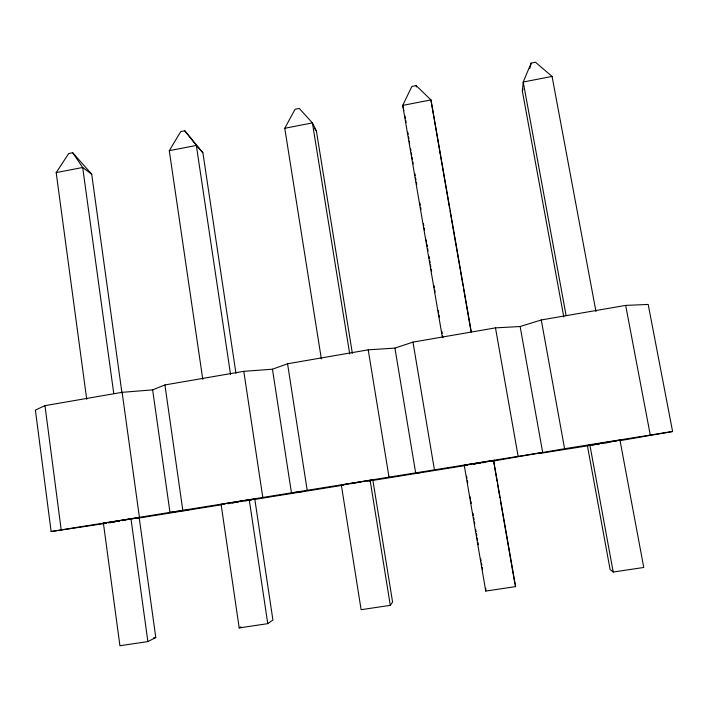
<?xml version="1.0" encoding="UTF-8"?>
<svg xmlns="http://www.w3.org/2000/svg" width="708" height="708" viewBox="0 0 708 708"><rect width="100%" height="100%" fill="white"/><g stroke="black" fill="none" stroke-linecap="round" stroke-linejoin="round"><path stroke-width="1.06" d="M563.789 316.989L522.345 91.049L523.221 82.022L531.133 63.109L535.505 62.251L552.063 76.42L595.977 311.6M530.973 64.57L531.133 63.109M522.345 91.049L523.008 89.004M529.646 68.649L530.637 65.587M321.344 358.885L284.766 128.272L295.086 109.253L299.28 108.439L312.405 122.909L316.37 130.838L352.354 353.327M202.771 379.284L169.283 150.671L180.726 131.617L184.823 130.812L202.886 152.76L235.95 373.337M86.712 399.268L56.18 172.61L68.694 153.521L72.712 152.733L91.704 174.239L121.953 392.94M390.303 605.34L392.586 602.101L372.859 480.104L370.125 480.351L390.303 605.34L361.115 609.703L341.336 484.98L371.134 480.183M491.352 461.041L493.662 460.474L515.601 586.613L485.75 591.074L464.236 465.209L494.697 460.306M267.757 623.651L272.916 620.022L254.791 499.105L249.26 499.795L267.757 623.651L239.198 627.925L221.091 504.335L250.251 499.636M239.198 627.925L240.862 626.854M147.866 641.572L155.778 637.554L139.202 517.698L130.989 518.831L147.866 641.572L119.926 645.749L103.421 523.265L131.962 518.672M619.898 440.668L672.6 431.508L648.192 304.44L625.668 305.396L541.266 319.963L520.141 326.512L495.476 327.875L412.976 342.114L394.931 348.097L368.213 349.841L287.563 363.77L272.456 369.213L243.791 371.328L164.92 384.94L152.645 389.869L122.121 392.329L44.976 405.649L35.4 410.082L51.126 531.522L106.483 523.256M492.281 461.191L564.586 448.713L672.6 431.508M618.35 440.509L619.978 440.146L643.749 567.471L613.216 572.029L610.11 569.542L587.375 445.589L621.031 439.978M471.307 331.928L430.951 99.916L416.145 85.588L411.87 86.429L402.719 105.395L442.305 336.937M56.18 172.61L82.686 167.469L91.704 174.239M169.283 150.671L196.346 145.423L202.886 152.76M284.766 128.272L312.405 122.909L349.717 353.991M552.063 76.42L523.221 82.022L566.117 315.609M51.126 531.522L542.664 452.421L520.141 326.512M221.312 504.786L135.555 518.583M343.902 485.069L253.783 499.565M467.448 465.191L373.293 480.334M112.253 522.035L119.802 520.822M121.953 520.477L139.202 517.698M227.268 503.53L229.383 503.193M231.507 502.848L233.622 502.512M235.737 502.167L237.853 501.83M239.977 501.485L242.092 501.149M244.207 500.804L254.791 499.105M344.743 484.635L347.982 484.113M350.15 483.759L360.965 482.024M363.124 481.67L365.293 481.325M367.452 480.98L372.859 480.104M471.13 464.298L464.236 465.209M473.263 463.952L489.219 461.386M587.375 445.589L593.897 444.544M596.074 444.19L612.385 441.571M614.553 441.217L616.73 440.872M108.634 522.911L110.793 522.566M112.944 522.221L115.094 521.876M117.254 521.522L119.404 521.177M122.634 520.663L124.794 520.309M227.808 503.742L229.967 503.388M232.136 503.043L234.304 502.698M236.463 502.344L238.631 501.999M240.8 501.653L242.959 501.299M245.127 500.954L247.287 500.609M249.455 500.255L251.623 499.91M368.939 481.033L371.116 480.688M473.926 464.147L476.086 463.802M478.245 463.457L480.405 463.103M482.564 462.758L484.723 462.413M590.552 445.385L539.222 453.492M592.729 445.04L594.897 444.686M597.074 444.341L599.251 443.987M601.419 443.642L603.597 443.288M605.774 442.934L607.942 442.589M153.601 637.881L155.778 637.554M103.421 523.265L106.368 522.858M108.324 522.584L111.271 522.177M188.47 509.919L169.973 512.397L152.645 389.869M223.153 504.061L225.215 503.795M302.953 491.502L291.448 492.848L272.456 369.213M341.336 484.98L343.893 484.715M419.844 472.696L415.649 472.864L394.931 348.097M184.823 130.812L196.346 145.423L230.551 374.514M314.396 128.298L316.37 130.838M72.712 152.733L82.686 167.469L113.758 393.506M515.123 584.737L515.601 586.613M403.914 110.634L402.719 105.395L430.951 99.916L449.651 208.683M625.668 305.396L650.254 434.924M589.879 444.987L613.216 572.029M541.266 319.963L564.586 448.713M416.145 85.588L416.392 86.96M495.476 327.875L518.106 456.191M450.031 210.869L460.262 269.695M460.634 271.872L463.103 286.041M463.483 288.218L471.059 331.795M493.476 460.704L494.237 465.059M494.609 467.236L497.078 481.396M497.45 483.573L499.919 497.742M500.299 499.919L514.884 583.799M405.003 115.962L405.374 118.139M405.746 120.307L406.118 122.484M407.799 132.272L408.171 134.44M408.543 136.617L408.914 138.795M409.286 140.972L409.658 143.14M410.587 148.583L410.959 150.751M411.33 152.928L411.702 155.105M412.074 157.273L412.445 159.45M412.817 161.628L413.189 163.805M414.861 173.584L415.233 175.761M415.605 177.938L415.977 180.115M416.348 182.283L416.72 184.461M419.879 202.948L420.251 205.116M420.623 207.294L420.995 209.471M423.411 223.604L423.782 225.781M424.154 227.949L424.526 230.127M426.198 239.915L426.57 242.092M426.951 244.26L427.322 246.437M427.694 248.614L428.066 250.782M428.995 256.225L429.367 258.393M429.738 260.571L430.11 262.748M430.482 264.925L430.853 267.093M431.225 269.27L431.597 271.447M434.013 285.581L434.385 287.758M434.756 289.926L435.128 292.103M438.287 310.591L438.659 312.759M439.031 314.936L439.403 317.113M441.819 331.247L442.19 333.424M442.562 335.592L442.934 337.769M466.607 476.192L466.979 478.369M467.351 480.537L467.723 482.714M470.139 496.848L470.51 499.025M470.882 501.193L471.254 503.37M472.926 513.15L473.298 515.327M473.67 517.504L474.041 519.672M474.413 521.849L474.785 524.026M475.714 529.46L476.086 531.628M476.457 533.805L476.829 535.983M477.201 538.151L477.573 540.328M477.944 542.505L478.316 544.673M480.732 558.807L481.104 560.984M481.475 563.152L481.847 565.329M482.219 567.506L482.59 569.675M412.976 342.114L434.393 469.67M368.213 349.841L388.984 476.98M287.563 363.77L307.166 490.14M243.791 371.328L262.774 497.29M164.92 384.94L182.788 510.158M122.121 392.329L139.387 517.15M44.976 405.649L61.171 529.734M485.75 588.162L485.75 591.074"/></g></svg>
